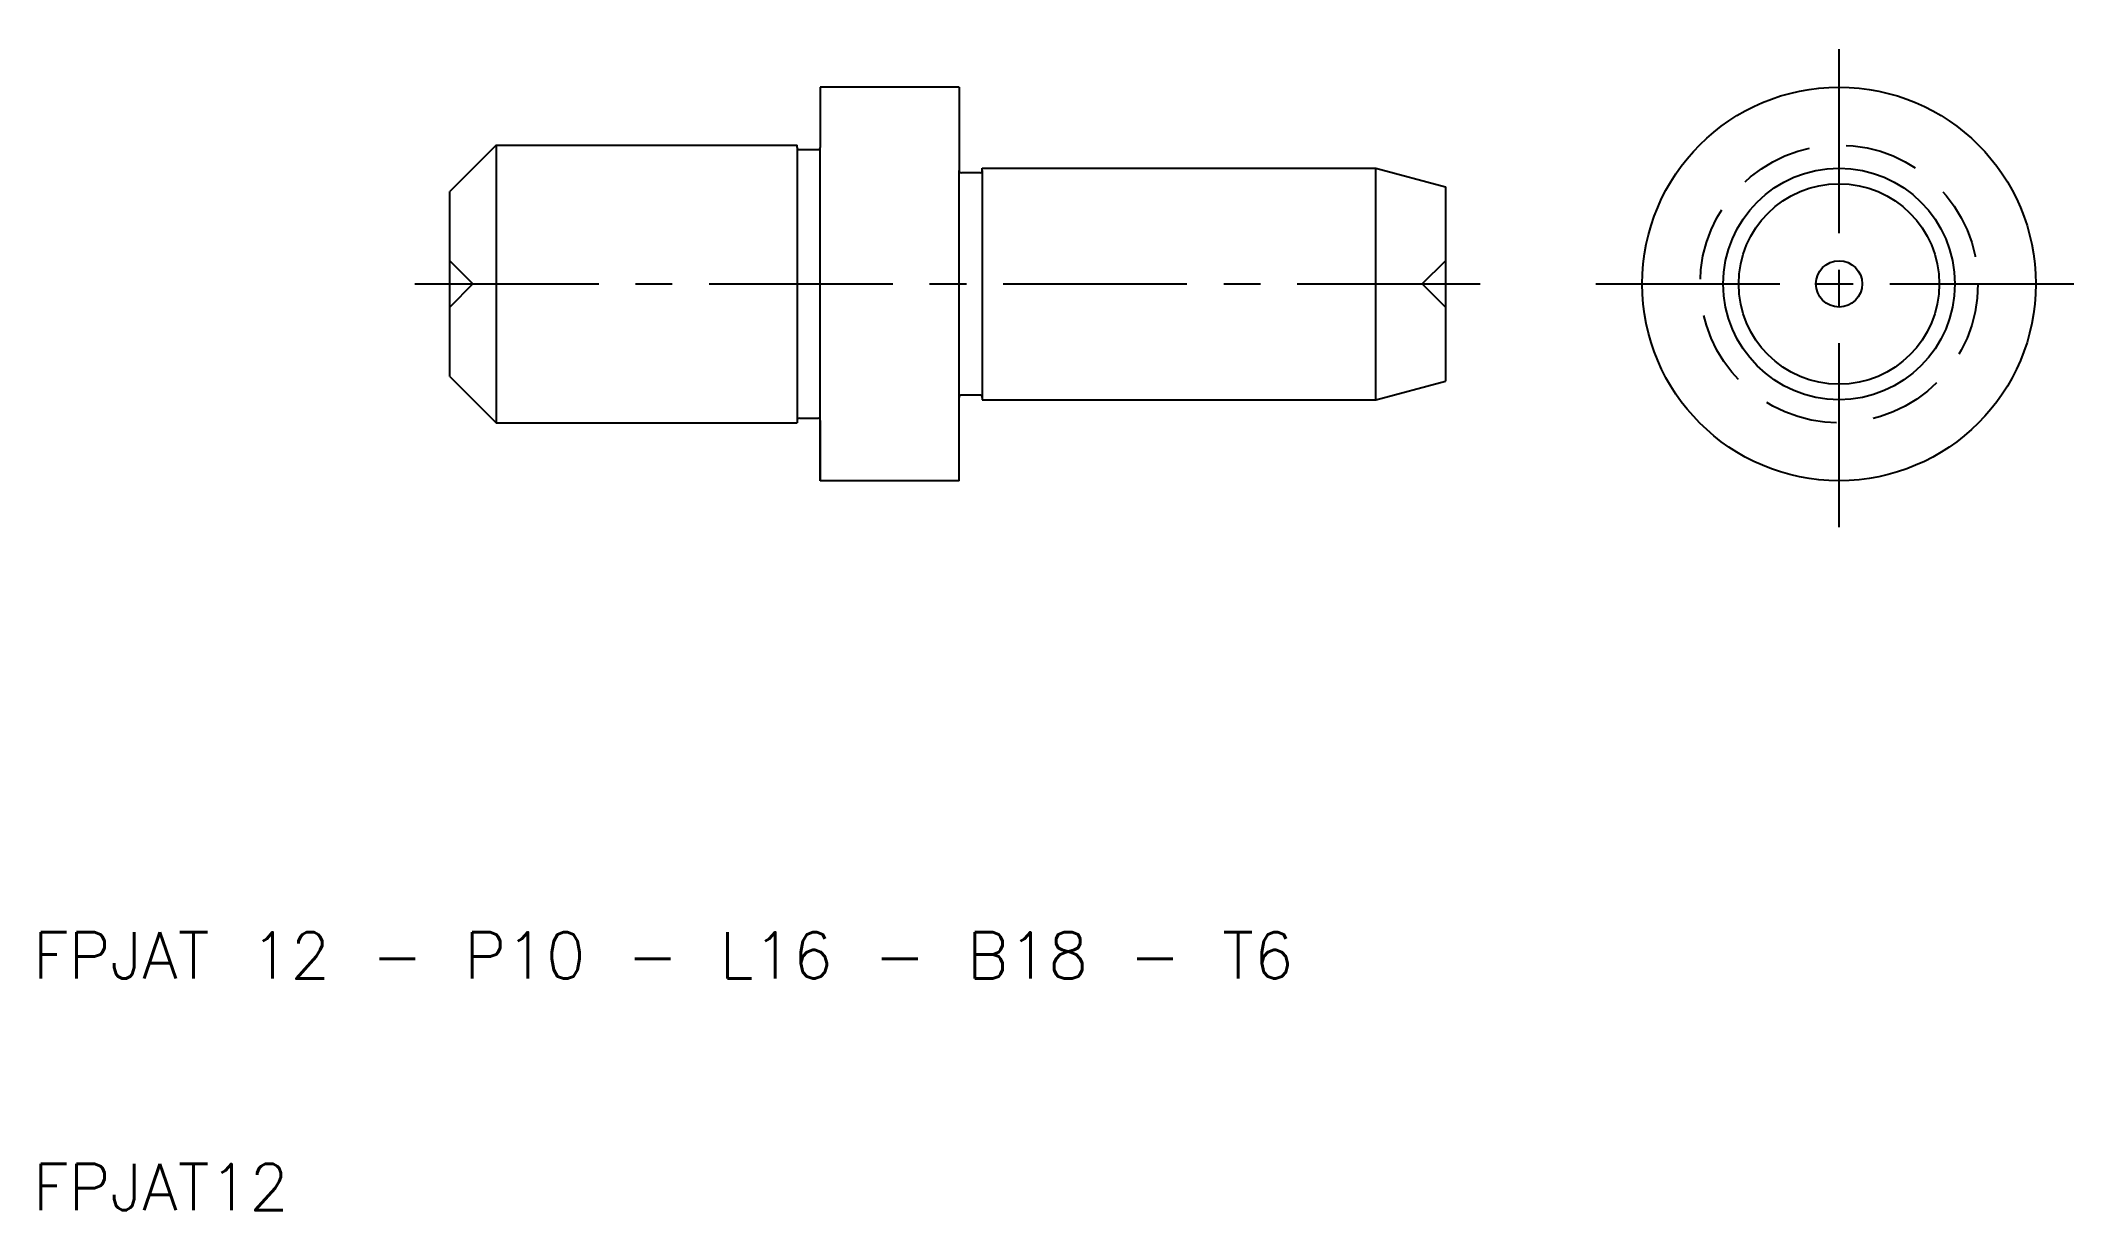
# Model space of a CAD drawing. Extents: x 10.3 to 98.5, y 10 to 60.5.
import ezdxf

# ---------------------------------------------------------------- set-up
doc = ezdxf.new("R2010")
doc.units = 0
doc.header["$LTSCALE"] = 0.25
doc.linetypes.add('CENTER', pattern=[50.8, 31.75, -6.35, 6.35, -6.35])
doc.linetypes.add('DASHED', pattern=[19.05, 12.7, -6.35])
doc.layers.get('0').update_dxf_attribs({"linetype": 'CONTINUOUS'})
doc.layers.add('CENTER', color=1, linetype='CENTER')
doc.styles.get("Standard").update_dxf_attribs({"font": 'txt.shx', "bigfont": 'extfont.shx'})

msp = doc.modelspace()

# ---------------------------------------------------------------- linework, layer by layer
for p, q in [((50, 58.5), (44, 58.5)), ((44, 58.5), (44, 55.9)), ((50, 58.5), (50, 54.9)), ((30, 56), (28, 54)), ((30, 56), (30, 44)), ((30, 56), (43, 56)), ((43, 55.9), (43, 56)), ((43, 55.9), (43, 44.1)), ((43.1, 55.8), (43.9, 55.8)), ((44, 44.1), (44, 55.9)), ((50, 45.1), (50, 54.9)), ((50.9, 54.8), (50.1, 54.8)), ((51, 55), (68, 55)), ((51, 54.9), (51, 55)), ((51, 54.9), (51, 55)), ((51, 54.9), (51, 45.1)), ((68, 55), (71, 54.196152)), ((68, 45), (68, 55)), ((28, 46), (28, 54)), ((71, 54.196152), (71, 45.803848)), ((28, 46), (30, 44)), ((50, 41.5), (50, 45.1)), ((50.9, 45.2), (50.1, 45.2)), ((51, 45.1), (51, 45)), ((51, 45), (68, 45)), ((68, 45), (71, 45.803848)), ((43, 44.1), (43, 44)), ((43.1, 44.2), (43.9, 44.2)), ((44, 41.5), (44, 44.1)), ((44, 44.1), (44, 41.5)), ((30, 44), (43, 44)), ((50, 41.5), (44, 41.5))]:
    msp.add_line(p, q)
at = {"color": 3, "linetype": 'DASHED'}
for p, q in [((29, 50), (28, 51)), ((70, 50), (71, 51)), ((29, 50), (28, 49)), ((70, 50), (71, 49))]:
    msp.add_line(p, q, dxfattribs=at)
for radius in [8.5, 5, 4.330127, 1]:
    msp.add_circle((88, 50), radius)
msp.add_circle((88, 50), 6, dxfattribs=at)
for centre, start, end in [((43.1, 55.9), 180, 270), ((43.9, 55.9), 270, 0), ((50.1, 54.9), 180, 270), ((50.9, 54.9), 270, 0), ((50.1, 45.1), 90, 180), ((50.9, 45.1), 0, 90), ((43.1, 44.1), 90, 180), ((43.9, 44.1), 0, 90)]:
    msp.add_arc(centre, 0.1, start, end)
at = {"layer": 'CENTER', "color": 1, "linetype": 'CENTER'}
for p, q in [((88, 39.5), (88, 60.5)), ((26.5, 50), (72.5, 50)), ((77.5, 50), (98.5, 50))]:
    msp.add_line(p, q, dxfattribs=at)

# ---------------------------------------------------------------- texts
for s, p in [('FPJAT 12 - P10 - L16 - B18 - T6', (10, 20)), ('FPJAT12', (10, 10))]:
    msp.add_text(s, height=2).set_placement(p)

doc.saveas('drawing.dxf')
